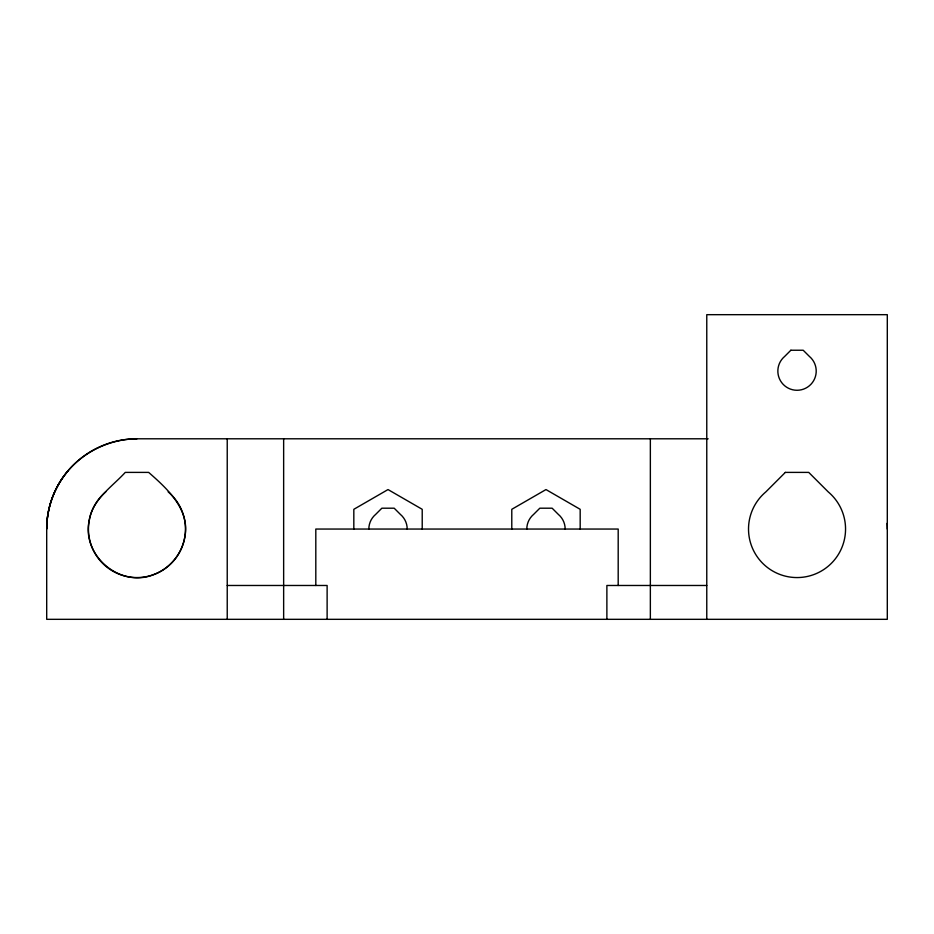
<?xml version="1.0" encoding="UTF-8"?>
<svg xmlns="http://www.w3.org/2000/svg" width="934" height="934" viewBox="0 0 934 934"><rect width="100%" height="100%" fill="white"/><g stroke="black" fill="none" stroke-linecap="round" stroke-linejoin="round"><path stroke-width="1.4" d="M706.769 619.324L706.769 314.676L887.3 314.676L887.3 619.324L46.7 619.324L46.7 529.053A89.699 88.753 90 0 1 67.832 471.051C84.901 450.959 110.609 438.992 136.971 438.793L708.147 438.793M227.231 585.478L327.122 585.478L327.122 619.324M706.769 585.478L606.878 585.478L606.878 619.324M650.356 438.793L650.356 619.324M618.191 585.478L618.191 529.053L315.809 529.053L315.809 585.478M580.177 529.053L580.177 509.31L545.981 489.568L511.785 509.31L511.785 529.053M422.215 529.053L422.215 509.31L388.019 489.568L353.823 509.31L353.823 529.053M283.644 438.793L283.644 619.324M227.231 438.793L227.231 619.324M168.155 491.891A48.521 48.521 0 0 1 172.253 562.35A48.521 48.521 0 0 1 101.678 562.35A48.521 48.521 0 0 1 105.775 491.891M368.837 529.053A19.182 19.182 0 0 1 375.69 514.365L381.854 508.201L394.183 508.201L400.347 514.365A19.182 19.182 0 0 1 407.201 529.053M136.971 438.793A90.271 90.271 0 0 0 46.7 529.053A89.699 88.753 -90 0 1 67.832 471.051M887.113 523.344A90.271 90.271 0 0 1 887.3 529.053M526.799 529.053A19.182 19.182 0 0 1 533.653 514.365L539.817 508.201L552.146 508.201L558.31 514.365A19.182 19.182 0 0 1 565.163 529.053M89.185 520.635C81.573 555.718 120.334 588.233 153.561 574.655C169.556 568.794 181.756 554.259 184.745 537.482C190.559 509.742 167.268 488.727 148.658 472.394L125.273 472.394C111.823 487.058 92.396 499.398 89.185 520.635M790.864 350.238L784.7 356.403A19.182 19.182 0 0 0 783.077 384.259A19.182 19.182 0 0 0 810.981 384.259A19.182 19.182 0 0 0 809.369 356.403L803.193 350.238L790.864 350.238M785.342 472.394L765.845 491.891A48.521 48.521 0 0 0 761.747 562.35A48.521 48.521 0 0 0 832.322 562.35A48.521 48.521 0 0 0 828.224 491.891L808.727 472.394L785.342 472.394"/></g></svg>
